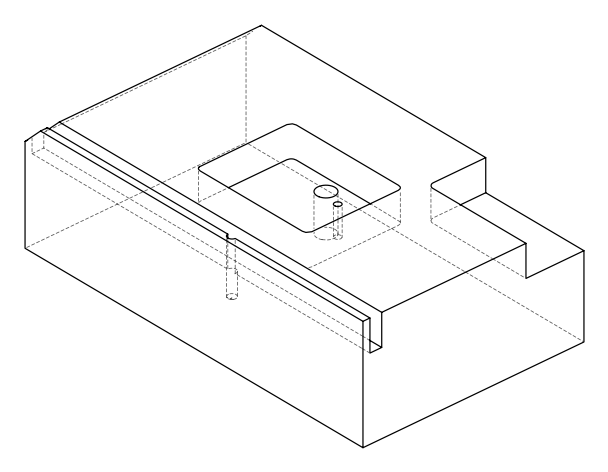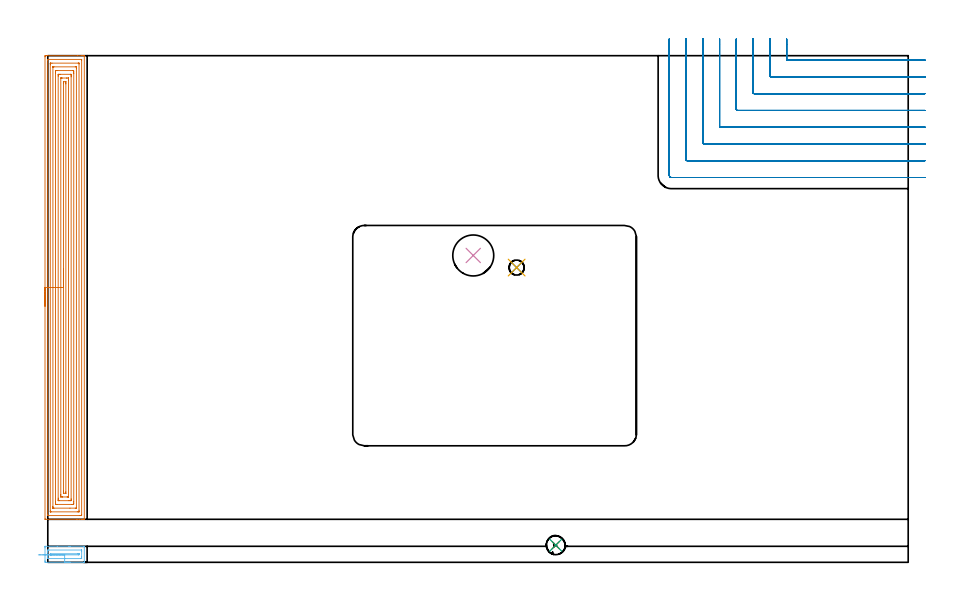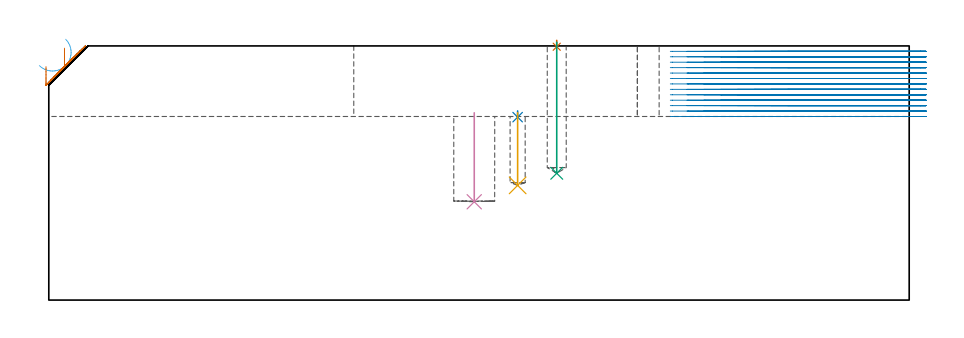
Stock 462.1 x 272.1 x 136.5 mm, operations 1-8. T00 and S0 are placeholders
(PLAN: 10 operations, 5 tool changes, 132.6 min)
(1 SPOT_DRILL | STEP1POCKET | NXT0321_9005460120000 | 0.03 min | 1 mm3)
(2 SPOT_DRILL_1 | STEP1POCKET_2 | NXT0321_9005460120000 | 0.04 min | 4153 mm3)
(3 DRILL_BLIND_HOLE_INTO_CENTER | STEP1POCKET | UGT0301_215 | 0.28 min | 5390 mm3)
(4 INDEXABLE_INSERT_DRILL_BLIND_HOLE_FROM_SOLID | STEP1POCKET_1 | NXT0302_015 | 0.2 min | 31671 mm3)
(5 DRILL_BLIND_HOLE_INTO_CENTER_1 | STEP1POCKET_2 | NXT0301_052 | 0.17 min | 1872 mm3)
(6 AREA_MILL | FG_CHAMFER_SURFACE | UGT0205_001 | 0.87 min | 3694 mm3)
(7 AREA_MILL_1 | FG_CHAMFER_SURFACE_1 | UGT0205_001 | 16.23 min | 56532 mm3)
(8 MILL_CORNER_NOTCH_RECTANGULAR | CORNER_NOTCH_RECTANGULAR | NXT0201_011 | Follow Part, ap 3, ae 75% | 33.95 min | 363038 mm3)
(9 MILL_RECTANGULAR_POCKET | POCKET_RECTANGULAR_STRAIGHT | NXT0201_011 | Follow Part, ap 3, ae 75% | 55.37 min | 663159 mm3)
(10 MILL_RECTANGULAR_SLOT | SLOT_RECTANGULAR | NXT0201_011 | Follow Part, ap 3, ae 75% | 25.46 min | 249310 mm3)
(TOOL NXT0321_9005460120000 | NC Spot Drill, 142deg, 12mm, Carbide, Uncoated | D12 PA142 FL30 Z2)
(TOOL UGT0301_215 | Twist Drill 10.2 mm | D10.2 PA118 FL82 Z2)
(TOOL NXT0302_015 | Index. Insert Drill 22mm [880-D2200L25-03] | D22 PA176 FL66 Z2)
(TOOL NXT0301_052 | Carbide Drill 8.1mm [860.1-0810-024A1-MM 2214] | D8.1 PA140 FL47 Z2)
(TOOL UGT0205_001 | Chamfer Mill 20 x 3 x 45 deg. | D20 FL50 Z2)
(TOOL NXT0201_011 | ENDMILL 12mm [2P460-1200-NA 1630] | D12 FL38 Z6)
(OP 1 SPOT_DRILL)
G17 G21 G94 G90
T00 M6
G54
G17 G0 G90 X272.8 Y9.2 S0 M3
G43 Z146.5 H0
G94 G81 G98 Z136.061 F250. R139.5
G80
M5
M2
(OP 2 SPOT_DRILL_1)
G17 G21 G94 G90
T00 M6
G54
G17 G0 G90 X251.8 Y158.3 S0 M3
G43 Z146.5 H0
G94 G81 G98 Z98.251 F250. R101.6
G80
M5
M2
(OP 3 DRILL_BLIND_HOLE_INTO_CENTER)
G17 G21 G94 G90
T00 M6
G54
G17 G0 G90 X272.8 Y9.2 S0 M3
G43 Z146.5 H0
G94 G81 G98 Z68.1 F250. R138.5
G80
M5
M2
(OP 4 INDEXABLE_INSERT_DRILL_BLIND_HOLE_FROM_SOLID)
G17 G21 G94 G90
T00 M6
G54
G17 G0 G90 X228.5 Y164.8 S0 M3
G43 Z146.5 H1
G94 G81 G98 Z52.8 F250. R100.6
G80
M5
M2
(OP 5 DRILL_BLIND_HOLE_INTO_CENTER_1)
G17 G21 G94 G90
T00 M6
G54
G17 G0 G90 X251.8 Y158.3 S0 M3
G43 Z146.5 H1
G94 G81 G98 Z61.6 F250. R100.6
G80
M5
M2
(OP 6 AREA_MILL)
G17 G21 G94 G90
T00 M6
G54
G17 G0 G90 X9.05 Y0. S1061 M3
G43 Z146.5 H0
Z140.087
G94 G1 X9.639 Z139.443 F250.
X10.17 Z138.751
X10.639 Z138.016
X11.042 Z137.242
X11.376 Z136.436
X11.638 Z135.604
X11.827 Z134.752
X11.941 Z133.887
X11.979 Z133.016
X11.941 Z132.144
X11.827 Z131.279
X11.638 Z130.427
X11.376 Z129.595
X11.042 Z128.789
X10.639 Z128.016
X10.17 Z127.28
X9.639 Z126.588
X9.05 Z125.944
X-1.063 Z115.831
X-1.49 Y0.006 Z115.404
X-1.498 Y0.362 Z115.402
X-1.5 Y0.79 Z115.4
Y7.791
X-1.497 Y8.238 Z115.403
X-1.49 Y8.594 Z115.404
X-1.432 Y8.599 Z115.462
X5.09 Y8.6 Z121.985
X11.25 Z128.144
X11.978 Z128.878
X19.244 Z136.143
X19.594 Y8.59 Z136.492
X19.6 Y8.238 Z136.5
Y0.362
X19.594 Y0.01 Z136.492
X19.244 Y0. Z136.142
X11.978 Z128.878
X11.25 Z128.144
X9.05 Z125.944
Y0.002 Z125.945
X9.048 Y0.362 Z125.948
X9.05 Y2. Z125.95
X-0.077 Y2.001 Z116.823
X-0.081 Y2.003 Z116.819
X-0.083 Y2.007 Z116.817
X-0.085 Y2.112 Z116.815
X-0.086 Y2.884 Z116.814
Y5.613
X-0.085 Y6.384 Z116.815
X-0.083 Y6.488 Z116.817
X-0.079 Y6.574 Z116.821
X0.239 Y6.591 Z117.139
X0.465 Y6.598 Z117.365
X0.578 Y6.6 Z117.478
X18.177 Y6.599 Z135.077
X18.18 Y6.597 Z135.08
X18.183 Y6.593 Z135.083
X18.185 Y6.488 Z135.085
X18.186 Y5.716 Z135.086
Y2.987
X18.185 Y2.216 Z135.085
X18.183 Y2.112 Z135.083
X18.179 Y2.025 Z135.079
X17.861 Y2.009 Z134.761
X17.635 Y2.002 Z134.535
X17.522 Y2. Z134.422
X9.05 Z125.95
Y4.
X2.174 Z119.074
X1.57 Y4.003 Z118.47
X1.425 Y4.007 Z118.325
X1.335 Y4.022 Z118.235
X1.333 Y4.039 Z118.233
X1.33 Y4.102 Z118.23
X1.329 Y4.194 Z118.229
X1.331 Y4.305 Z118.231
X1.335 Y4.469 Z118.235
X1.341 Y4.591 Z118.241
X1.57 Y4.6 Z118.47
X15.926 Z132.826
X16.53 Y4.597 Z133.43
X16.675 Y4.593 Z133.575
X16.765 Y4.578 Z133.665
X16.767 Y4.561 Z133.667
X16.77 Y4.498 Z133.67
X16.771 Y4.406 Z133.671
X16.769 Y4.294 Z133.669
X16.764 Y4.13 Z133.664
X16.759 Y4.009 Z133.659
X16.53 Y4. Z133.43
X9.05 Z125.95
X8.407 Z125.361
X7.715 Z124.83
X6.979 Z124.361
X6.205 Z123.958
X5.399 Z123.624
X4.567 Z123.362
X3.715 Z123.173
X2.85 Z123.059
X1.979 Z123.021
X1.107 Z123.059
X0.242 Z123.173
X-0.609 Z123.362
X-1.441 Z123.624
X-2.247 Z123.958
X-3.021 Z124.361
X-3.757 Z124.83
X-4.449 Z125.361
X-5.092 Z125.95
G0 Z146.5
M5
M2
(OP 7 AREA_MILL_1)
G17 G21 G94 G90
T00 M6
G54
G17 G0 G90 X-1.5 Y137.6 S1061 M3
G43 Z146.5 H0
Z125.4
G94 G1 Y137.638 Z124.528 F250.
Y137.752 Z123.664
Y137.941 Z122.812
Y138.203 Z121.98
Y138.537 Z121.174
Y138.94 Z120.4
Y139.408 Z119.664
Y139.94 Z118.972
Y140.529 Z118.329
Y141.172 Z117.74
Y141.864 Z117.208
Y142.6 Z116.74
Y143.374 Z116.337
Y144.18 Z116.003
Y145.012 Z115.741
Y145.864 Z115.552
Y146.728 Z115.438
Y147.6 Z115.4
X-1.499 Y271.468 Z115.401
X-1.496 Y271.902 Z115.402
X-1.492 Y272.09 Z115.406
X-1.07 Y272.095 Z115.828
X-0.448 Y272.1 Z116.45
X15.908 Z132.803
X18.29 Z135.184
X19.017 Z135.917
X19.244 Z136.144
X19.604 Y272.099 Z136.494
X19.6 Y271.915 Z136.5
Y23.285
X19.604 Y23.101 Z136.495
X19.244 Y23.1 Z136.144
X19.017 Z135.917
X18.29 Z135.184
X17.046 Z133.943
X15.65 Z132.545
X-1.065 Z115.833
X-1.33 Y23.102 Z115.568
X-1.492 Y23.11 Z115.406
X-1.499 Y23.274 Z115.399
X-1.5 Y147.6 Z115.4
X-0.086 Z116.814
X-0.085 Y269.679 Z116.815
X-0.08 Y270.072 Z116.82
X-0.079 Y270.089 Z116.821
X-0.045 Y270.092 Z116.855
X0.028 Y270.097 Z116.928
X0.138 Y270.099 Z117.038
X0.276 Y270.1 Z117.176
X18.095 Y270.099 Z134.995
X18.131 Y270.098 Z135.031
X18.168 Y270.094 Z135.068
X18.178 Y270.09 Z135.078
X18.18 Y270.084 Z135.08
X18.183 Y270.052 Z135.083
X18.185 Y269.785 Z135.085
X18.186 Y269.679 Z135.086
X18.185 Y25.627 Z135.085
X18.184 Y25.521 Z135.084
X18.179 Y25.136 Z135.079
X17.814 Y25.109 Z134.714
X17.41 Y25.104 Z134.31
X16.943 Y25.1 Z133.843
X0.005 Z116.905
X-0.031 Y25.102 Z116.869
X-0.068 Y25.106 Z116.832
X-0.078 Y25.11 Z116.822
X-0.08 Y25.116 Z116.82
X-0.083 Y25.148 Z116.817
X-0.086 Y25.415 Z116.814
Y25.521
Y147.6
X1.328 Z118.228
X1.329 Y267.242 Z118.229
X1.33 Y267.89 Z118.23
X1.332 Y268.013 Z118.232
X1.335 Y268.072 Z118.235
X1.34 Y268.091 Z118.24
X1.369 Y268.095 Z118.269
X1.57 Y268.098 Z118.47
X2.244 Y268.1 Z119.144
X16.324 Z133.224
X16.53 Y268.097 Z133.43
X16.735 Y268.092 Z133.635
X16.759 Y268.09 Z133.659
X16.765 Y268.078 Z133.665
X16.768 Y268.038 Z133.668
X16.77 Y267.972 Z133.67
X16.771 Y267.89 Z133.671
Y267.645
Y27.958
X16.77 Y27.309 Z133.67
X16.768 Y27.187 Z133.668
X16.765 Y27.128 Z133.665
X16.76 Y27.109 Z133.66
X16.731 Y27.105 Z133.631
X16.53 Y27.102 Z133.43
X15.856 Y27.1 Z132.756
X1.776 Z118.676
X1.57 Y27.102 Z118.47
X1.365 Y27.108 Z118.265
X1.341 Y27.11 Z118.241
X1.335 Y27.122 Z118.235
X1.332 Y27.162 Z118.232
X1.33 Y27.228 Z118.23
X1.329 Y27.309 Z118.229
X1.328 Y27.555 Z118.228
Y147.6
X2.743 Z119.643
Y265.804
X2.745 Y266.004 Z119.645
X2.747 Y266.075 Z119.647
X2.75 Y266.088 Z119.65
X2.756 Y266.092 Z119.656
X2.782 Y266.096 Z119.682
X2.891 Y266.099 Z119.791
X3.33 Y266.1 Z120.23
X14.77 Z131.67
X15.209 Y266.097 Z132.109
X15.318 Y266.093 Z132.218
X15.342 Y266.09 Z132.242
X15.351 Y266.08 Z132.251
X15.353 Y266.042 Z132.253
X15.355 Y265.952 Z132.255
X15.357 Y265.505 Z132.257
Y265.207
Y29.396
X15.355 Y29.196 Z132.255
X15.353 Y29.125 Z132.253
X15.35 Y29.112 Z132.25
X15.344 Y29.108 Z132.244
X15.318 Y29.104 Z132.218
X15.209 Y29.101 Z132.109
X14.77 Y29.1 Z131.67
X11.91 Z128.81
X3.33 Z120.23
X2.891 Y29.103 Z119.791
X2.782 Y29.107 Z119.682
X2.758 Y29.11 Z119.658
X2.749 Y29.12 Z119.649
X2.747 Y29.158 Z119.647
X2.745 Y29.248 Z119.645
X2.743 Y29.695 Z119.643
Y29.993
Y147.6
X4.157 Z121.057
Y262.579
X4.16 Y263.419 Z121.06
X4.161 Y263.468 Z121.061
X4.21 Y264.09 Z121.11
X4.424 Y264.096 Z121.324
X5.09 Y264.099 Z121.99
X5.3 Y264.1 Z122.2
X13.221 Y264.099 Z130.121
X13.89 Y264.09 Z130.79
X13.938 Y263.419 Z130.838
X13.941 Y263.367 Z130.841
X13.943 Y262.524 Z130.843
Y262.47
Y32.621
X13.94 Y31.781 Z130.84
X13.939 Y31.732 Z130.839
X13.89 Y31.11 Z130.79
X13.676 Y31.104 Z130.576
X13.01 Y31.101 Z129.91
X12.8 Y31.1 Z129.7
X4.879 Y31.101 Z121.779
X4.21 Y31.11 Z121.11
X4.162 Y31.781 Z121.062
X4.159 Y31.833 Z121.059
X4.157 Y32.676 Z121.057
Y32.73
Y147.6
X5.571 Z122.471
Y261.141
X5.573 Y261.63 Z122.473
X5.576 Y262.031 Z122.476
X5.578 Y262.084 Z122.478
X5.624 Y262.09 Z122.524
X5.739 Y262.094 Z122.639
X5.97 Y262.098 Z122.87
X6.388 Y262.1 Z123.288
X6.85 Z123.75
X12.13 Y262.099 Z129.03
X12.284 Y262.098 Z129.184
X12.407 Y262.095 Z129.307
X12.488 Y262.09 Z129.388
X12.522 Y262.081 Z129.422
X12.523 Y262.035 Z129.423
X12.527 Y261.63 Z129.427
X12.528 Y261.225 Z129.428
X12.529 Y260.736 Z129.429
Y34.059
X12.527 Y33.57 Z129.427
X12.524 Y33.169 Z129.424
X12.522 Y33.116 Z129.422
X12.476 Y33.11 Z129.376
X12.361 Y33.105 Z129.261
X12.13 Y33.102 Z129.03
X11.712 Y33.1 Z128.612
X11.25 Z128.15
X5.97 Z122.87
X5.816 Y33.102 Z122.716
X5.693 Y33.105 Z122.593
X5.611 Y33.11 Z122.511
X5.578 Y33.119 Z122.478
X5.577 Y33.165 Z122.477
X5.573 Y33.57 Z122.473
X5.571 Y33.975 Z122.471
Y34.464
Y147.6
X6.985 Z123.885
X6.986 Y259.841 Z123.886
X6.989 Y260.03 Z123.889
X6.992 Y260.075 Z123.892
X6.995 Y260.09 Z123.895
X7.052 Y260.093 Z123.952
X7.221 Y260.097 Z124.121
X7.476 Y260.1 Z124.376
X7.73 Z124.63
X10.115 Z127.015
X10.37 Z127.27
X10.997 Y260.098 Z127.897
X11.071 Y260.093 Z127.971
X11.096 Y260.091 Z127.996
X11.108 Y259.986 Z128.008
X11.11 Y259.841 Z128.01
X11.114 Y259.085 Z128.014
X11.115 Y258.947 Z128.015
X11.114 Y35.359 Z128.014
X11.111 Y35.17 Z128.011
X11.108 Y35.125 Z128.008
X11.105 Y35.11 Z128.005
X11.048 Y35.107 Z127.948
X10.879 Y35.103 Z127.779
X10.624 Y35.1 Z127.524
X10.37 Z127.27
X7.985 Z124.885
X7.73 Z124.63
X7.103 Y35.102 Z124.003
X7.028 Y35.107 Z123.928
X7.004 Y35.109 Z123.904
X6.992 Y35.214 Z123.892
X6.99 Y35.359 Z123.89
X6.986 Y36.115 Z123.886
X6.985 Y36.253 Z123.885
Y147.6
X8.4 Z125.3
Y257.372
X8.402 Y258.053 Z125.302
X8.403 Y258.078 Z125.303
X8.405 Y258.084 Z125.305
X8.425 Y258.09 Z125.325
X8.517 Y258.097 Z125.417
X8.564 Y258.1 Z125.464
X9.537 Y258.099 Z126.437
X9.63 Y258.094 Z126.53
X9.688 Y258.09 Z126.588
X9.694 Y258.079 Z126.594
X9.696 Y258.053 Z126.596
X9.699 Y257.84 Z126.599
X9.7 Y257.158 Z126.6
Y256.944
Y37.828
X9.698 Y37.147 Z126.598
X9.697 Y37.122 Z126.597
X9.695 Y37.116 Z126.595
X9.675 Y37.11 Z126.575
X9.583 Y37.103 Z126.483
X9.536 Y37.1 Z126.436
X8.563 Y37.101 Z125.463
X8.47 Y37.106 Z125.37
X8.412 Y37.11 Z125.312
X8.406 Y37.121 Z125.306
X8.404 Y37.147 Z125.304
X8.401 Y37.36 Z125.301
X8.4 Y38.042 Z125.3
X8.399 Y38.256 Z125.299
X8.4 Y147.6 Z125.3
Y148.472 Z125.338
Y149.336 Z125.451
Y150.188 Z125.64
Y151.02 Z125.903
Y151.826 Z126.236
Y152.6 Z126.639
Y153.336 Z127.108
Y154.028 Z127.639
Y154.671 Z128.228
Y155.26 Z128.872
Y155.791 Z129.564
Y156.26 Z130.3
Y156.663 Z131.073
Y156.997 Z131.879
Y157.259 Z132.711
Y157.448 Z133.563
Y157.562 Z134.428
Y157.6 Z135.3
G0 Z146.5
M5
M2
(OP 8 MILL_CORNER_NOTCH_RECTANGULAR)
G17 G21 G94 G90
T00 M6
G54
G17 G0 G90 X396.8 Y281.1 S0 M3
G43 Z146.5 H1
Z133.585
G94 G1 Y278.1 F250.
Y270.295 F500.
G3 X397.395 Y269.7 R0.6
G1 X468.1
X471.1 F250.
G0 Z146.5
X387.8 Y281.1
Z133.585
G1 Y278.1
Y261.295 F500.
G3 X388.395 Y260.7 R0.6
G1 X468.1
X471.1 F250.
G0 Z146.5
X378.8 Y281.1
Z133.585
G1 Y278.1
Y252.295 F500.
G3 X379.395 Y251.7 R0.6
G1 X468.1
X471.1 F250.
G0 Z146.5
X369.8 Y281.1
Z133.585
G1 Y278.1
Y243.295 F500.
G3 X370.395 Y242.7 R0.6
G1 X468.1
X471.1 F250.
G0 Z146.5
X360.8 Y281.1
Z133.585
G1 Y278.1
Y234.296 F500.
G3 X361.396 Y233.7 R0.6
G1 X468.1
X471.1 F250.
G0 Z146.5
X351.8 Y281.1
Z133.585
G1 Y278.1
Y225.296 F500.
G3 X352.396 Y224.7 R0.6
G1 X468.1
X471.1 F250.
G0 Z146.5
X342.8 Y281.1
Z133.585
G1 Y278.1
Y216.296 F500.
G3 X343.396 Y215.7 R0.6
G1 X468.1
X471.1 F250.
G0 Z146.5
X333.8 Y281.1
Z133.585
G1 Y278.1
Y207.8 F500.
G3 X334.9 Y206.7 R1.1
G1 X468.1
X471.1 F250.
G0 Z146.5
X396.8 Y281.1
Z130.669
G1 Y278.1
Y270.294 F500.
G3 X397.394 Y269.7 R0.6
G1 X468.1
X471.1 F250.
G0 Z146.5
X387.8 Y281.1
Z130.669
G1 Y278.1
Y261.295 F500.
G3 X388.395 Y260.7 R0.6
G1 X468.1
X471.1 F250.
G0 Z146.5
X378.8 Y281.1
Z130.669
G1 Y278.1
Y252.295 F500.
G3 X379.395 Y251.7 R0.6
G1 X468.1
X471.1 F250.
G0 Z146.5
X369.8 Y281.1
Z130.669
G1 Y278.1
Y243.295 F500.
G3 X370.395 Y242.7 R0.6
G1 X468.1
X471.1 F250.
G0 Z146.5
X360.8 Y281.1
Z130.669
G1 Y278.1
Y234.296 F500.
G3 X361.396 Y233.7 R0.6
G1 X468.1
X471.1 F250.
G0 Z146.5
X351.8 Y281.1
Z130.669
G1 Y278.1
Y225.296 F500.
G3 X352.396 Y224.7 R0.6
G1 X468.1
X471.1 F250.
G0 Z146.5
X342.8 Y281.1
Z130.669
G1 Y278.1
Y216.296 F500.
G3 X343.396 Y215.7 R0.6
G1 X468.1
X471.1 F250.
G0 Z146.5
X333.8 Y281.1
Z130.669
G1 Y278.1
Y207.8 F500.
G3 X334.9 Y206.7 R1.1
G1 X468.1
X471.1 F250.
G0 Z146.5
X396.8 Y281.1
Z127.754
G1 Y278.1
Y270.294 F500.
G3 X397.394 Y269.7 R0.6
G1 X468.1
X471.1 F250.
G0 Z146.5
X387.8 Y281.1
Z127.754
G1 Y278.1
Y261.295 F500.
G3 X388.395 Y260.7 R0.6
G1 X468.1
X471.1 F250.
G0 Z146.5
X378.8 Y281.1
Z127.754
G1 Y278.1
Y252.295 F500.
G3 X379.395 Y251.7 R0.6
G1 X468.1
X471.1 F250.
G0 Z146.5
X369.8 Y281.1
Z127.754
G1 Y278.1
Y243.295 F500.
G3 X370.395 Y242.7 R0.6
G1 X468.1
X471.1 F250.
G0 Z146.5
X360.8 Y281.1
Z127.754
G1 Y278.1
Y234.296 F500.
G3 X361.396 Y233.7 R0.6
G1 X468.1
X471.1 F250.
G0 Z146.5
X351.8 Y281.1
Z127.754
G1 Y278.1
Y225.296 F500.
G3 X352.396 Y224.7 R0.6
G1 X468.1
X471.1 F250.
G0 Z146.5
X342.8 Y281.1
Z127.754
G1 Y278.1
Y216.296 F500.
G3 X343.396 Y215.7 R0.6
G1 X468.1
X471.1 F250.
G0 Z146.5
X333.8 Y281.1
Z127.754
G1 Y278.1
Y207.8 F500.
G3 X334.9 Y206.7 R1.1
G1 X468.1
X471.1 F250.
G0 Z146.5
X396.8 Y281.1
Z124.838
G1 Y278.1
Y270.294 F500.
G3 X397.394 Y269.7 R0.6
G1 X468.1
X471.1 F250.
G0 Z146.5
X387.8 Y281.1
Z124.838
G1 Y278.1
Y261.295 F500.
G3 X388.395 Y260.7 R0.6
G1 X468.1
X471.1 F250.
G0 Z146.5
X378.8 Y281.1
Z124.838
G1 Y278.1
Y252.295 F500.
G3 X379.395 Y251.7 R0.6
G1 X468.1
X471.1 F250.
G0 Z146.5
X369.8 Y281.1
Z124.838
G1 Y278.1
Y243.295 F500.
G3 X370.395 Y242.7 R0.6
G1 X468.1
X471.1 F250.
G0 Z146.5
X360.8 Y281.1
Z124.838
G1 Y278.1
Y234.296 F500.
G3 X361.396 Y233.7 R0.6
G1 X468.1
X471.1 F250.
G0 Z146.5
X351.8 Y281.1
Z124.838
G1 Y278.1
Y225.296 F500.
G3 X352.396 Y224.7 R0.6
G1 X468.1
X471.1 F250.
G0 Z146.5
X342.8 Y281.1
Z124.838
G1 Y278.1
Y216.296 F500.
G3 X343.396 Y215.7 R0.6
G1 X468.1
X471.1 F250.
G0 Z146.5
X333.8 Y281.1
Z124.838
G1 Y278.1
Y207.8 F500.
G3 X334.9 Y206.7 R1.1
G1 X468.1
X471.1 F250.
G0 Z146.5
X396.8 Y281.1
Z121.923
G1 Y278.1
Y270.294 F500.
G3 X397.394 Y269.7 R0.6
G1 X468.1
X471.1 F250.
G0 Z146.5
X387.8 Y281.1
Z121.923
G1 Y278.1
Y261.295 F500.
G3 X388.395 Y260.7 R0.6
G1 X468.1
X471.1 F250.
G0 Z146.5
X378.8 Y281.1
Z121.923
G1 Y278.1
Y252.295 F500.
G3 X379.395 Y251.7 R0.6
G1 X468.1
X471.1 F250.
G0 Z146.5
X369.8 Y281.1
Z121.923
G1 Y278.1
Y243.295 F500.
G3 X370.395 Y242.7 R0.6
G1 X468.1
X471.1 F250.
G0 Z146.5
X360.8 Y281.1
Z121.923
G1 Y278.1
Y234.296 F500.
G3 X361.396 Y233.7 R0.6
G1 X468.1
X471.1 F250.
G0 Z146.5
X351.8 Y281.1
Z121.923
G1 Y278.1
Y225.296 F500.
G3 X352.396 Y224.7 R0.6
G1 X468.1
X471.1 F250.
G0 Z146.5
X342.8 Y281.1
Z121.923
G1 Y278.1
Y216.296 F500.
G3 X343.396 Y215.7 R0.6
G1 X468.1
X471.1 F250.
G0 Z146.5
X333.8 Y281.1
Z121.923
G1 Y278.1
Y207.8 F500.
G3 X334.9 Y206.7 R1.1
G1 X468.1
X471.1 F250.
G0 Z146.5
X396.8 Y281.1
Z119.008
G1 Y278.1
Y270.294 F500.
G3 X397.394 Y269.7 R0.6
G1 X468.1
X471.1 F250.
G0 Z146.5
X387.8 Y281.1
Z119.008
G1 Y278.1
Y261.295 F500.
G3 X388.395 Y260.7 R0.6
G1 X468.1
X471.1 F250.
G0 Z146.5
X378.8 Y281.1
Z119.008
G1 Y278.1
Y252.295 F500.
G3 X379.395 Y251.7 R0.6
G1 X468.1
X471.1 F250.
G0 Z146.5
X369.8 Y281.1
Z119.008
G1 Y278.1
Y243.295 F500.
G3 X370.395 Y242.7 R0.6
G1 X468.1
X471.1 F250.
G0 Z146.5
X360.8 Y281.1
Z119.008
G1 Y278.1
Y234.296 F500.
G3 X361.396 Y233.7 R0.6
G1 X468.1
X471.1 F250.
G0 Z146.5
X351.8 Y281.1
Z119.008
G1 Y278.1
Y225.296 F500.
G3 X352.396 Y224.7 R0.6
G1 X468.1
X471.1 F250.
G0 Z146.5
X342.8 Y281.1
Z119.008
G1 Y278.1
Y216.296 F500.
G3 X343.396 Y215.7 R0.6
G1 X468.1
X471.1 F250.
G0 Z146.5
X333.8 Y281.1
Z119.008
G1 Y278.1
Y207.8 F500.
G3 X334.9 Y206.7 R1.1
G1 X468.1
X471.1 F250.
G0 Z146.5
X396.8 Y281.1
Z116.092
G1 Y278.1
Y270.294 F500.
G3 X397.394 Y269.7 R0.6
G1 X468.1
X471.1 F250.
G0 Z146.5
X387.8 Y281.1
Z116.092
G1 Y278.1
Y261.295 F500.
G3 X388.395 Y260.7 R0.6
G1 X468.1
X471.1 F250.
G0 Z146.5
X378.8 Y281.1
Z116.092
G1 Y278.1
Y252.295 F500.
G3 X379.395 Y251.7 R0.6
G1 X468.1
X471.1 F250.
G0 Z146.5
X369.8 Y281.1
Z116.092
G1 Y278.1
Y243.295 F500.
G3 X370.395 Y242.7 R0.6
G1 X468.1
X471.1 F250.
G0 Z146.5
X360.8 Y281.1
Z116.092
G1 Y278.1
Y234.296 F500.
G3 X361.396 Y233.7 R0.6
G1 X468.1
X471.1 F250.
G0 Z146.5
X351.8 Y281.1
Z116.092
G1 Y278.1
Y225.296 F500.
G3 X352.396 Y224.7 R0.6
G1 X468.1
X471.1 F250.
G0 Z146.5
X342.8 Y281.1
Z116.092
G1 Y278.1
Y216.296 F500.
G3 X343.396 Y215.7 R0.6
G1 X468.1
X471.1 F250.
G0 Z146.5
X333.8 Y281.1
Z116.092
G1 Y278.1
Y207.8 F500.
G3 X334.9 Y206.7 R1.1
G1 X468.1
X471.1 F250.
G0 Z146.5
X396.8 Y281.1
Z113.177
G1 Y278.1
Y270.294 F500.
G3 X397.394 Y269.7 R0.6
G1 X468.1
X471.1 F250.
G0 Z146.5
X387.8 Y281.1
Z113.177
G1 Y278.1
Y261.295 F500.
G3 X388.395 Y260.7 R0.6
G1 X468.1
X471.1 F250.
G0 Z146.5
X378.8 Y281.1
Z113.177
G1 Y278.1
Y252.295 F500.
G3 X379.395 Y251.7 R0.6
G1 X468.1
X471.1 F250.
G0 Z146.5
X369.8 Y281.1
Z113.177
G1 Y278.1
Y243.295 F500.
G3 X370.395 Y242.7 R0.6
G1 X468.1
X471.1 F250.
G0 Z146.5
X360.8 Y281.1
Z113.177
G1 Y278.1
Y234.296 F500.
G3 X361.396 Y233.7 R0.6
G1 X468.1
X471.1 F250.
G0 Z146.5
X351.8 Y281.1
Z113.177
G1 Y278.1
Y225.296 F500.
G3 X352.396 Y224.7 R0.6
G1 X468.1
X471.1 F250.
G0 Z146.5
X342.8 Y281.1
Z113.177
G1 Y278.1
Y216.296 F500.
G3 X343.396 Y215.7 R0.6
G1 X468.1
X471.1 F250.
G0 Z146.5
X333.8 Y281.1
Z113.177
G1 Y278.1
Y207.8 F500.
G3 X334.9 Y206.7 R1.1
G1 X468.1
X471.1 F250.
G0 Z146.5
X396.8 Y281.1
Z110.262
G1 Y278.1
Y270.294 F500.
G3 X397.394 Y269.7 R0.6
G1 X468.1
X471.1 F250.
G0 Z146.5
X387.8 Y281.1
Z110.262
G1 Y278.1
Y261.295 F500.
G3 X388.395 Y260.7 R0.6
G1 X468.1
X471.1 F250.
G0 Z146.5
X378.8 Y281.1
Z110.262
G1 Y278.1
Y252.295 F500.
G3 X379.395 Y251.7 R0.6
G1 X468.1
X471.1 F250.
G0 Z146.5
X369.8 Y281.1
Z110.262
G1 Y278.1
Y243.295 F500.
G3 X370.395 Y242.7 R0.6
G1 X468.1
X471.1 F250.
G0 Z146.5
X360.8 Y281.1
Z110.262
G1 Y278.1
Y234.296 F500.
G3 X361.396 Y233.7 R0.6
G1 X468.1
X471.1 F250.
G0 Z146.5
X351.8 Y281.1
Z110.262
G1 Y278.1
Y225.296 F500.
G3 X352.396 Y224.7 R0.6
G1 X468.1
X471.1 F250.
G0 Z146.5
X342.8 Y281.1
Z110.262
G1 Y278.1
Y216.296 F500.
G3 X343.396 Y215.7 R0.6
G1 X468.1
X471.1 F250.
G0 Z146.5
X333.8 Y281.1
Z110.262
G1 Y278.1
Y207.8 F500.
G3 X334.9 Y206.7 R1.1
G1 X468.1
X471.1 F250.
G0 Z146.5
X396.8 Y281.1
Z107.346
G1 Y278.1
Y270.294 F500.
G3 X397.394 Y269.7 R0.6
G1 X468.1
X471.1 F250.
G0 Z146.5
X387.8 Y281.1
Z107.346
G1 Y278.1
Y261.295 F500.
G3 X388.395 Y260.7 R0.6
G1 X468.1
X471.1 F250.
G0 Z146.5
X378.8 Y281.1
Z107.346
G1 Y278.1
Y252.295 F500.
G3 X379.395 Y251.7 R0.6
G1 X468.1
X471.1 F250.
G0 Z146.5
X369.8 Y281.1
Z107.346
G1 Y278.1
Y243.295 F500.
G3 X370.395 Y242.7 R0.6
G1 X468.1
X471.1 F250.
G0 Z146.5
X360.8 Y281.1
Z107.346
G1 Y278.1
Y234.296 F500.
G3 X361.396 Y233.7 R0.6
G1 X468.1
X471.1 F250.
G0 Z146.5
X351.8 Y281.1
Z107.346
G1 Y278.1
Y225.296 F500.
G3 X352.396 Y224.7 R0.6
G1 X468.1
X471.1 F250.
G0 Z146.5
X342.8 Y281.1
Z107.346
G1 Y278.1
Y216.296 F500.
G3 X343.396 Y215.7 R0.6
G1 X468.1
X471.1 F250.
G0 Z146.5
X333.8 Y281.1
Z107.346
G1 Y278.1
Y207.8 F500.
G3 X334.9 Y206.7 R1.1
G1 X468.1
X471.1 F250.
G0 Z146.5
X396.8 Y281.1
Z104.431
G1 Y278.1
Y270.294 F500.
G3 X397.394 Y269.7 R0.6
G1 X468.1
X471.1 F250.
G0 Z146.5
X387.8 Y281.1
Z104.431
G1 Y278.1
Y261.295 F500.
G3 X388.395 Y260.7 R0.6
G1 X468.1
X471.1 F250.
G0 Z146.5
X378.8 Y281.1
Z104.431
G1 Y278.1
Y252.295 F500.
G3 X379.395 Y251.7 R0.6
G1 X468.1
X471.1 F250.
G0 Z146.5
X369.8 Y281.1
Z104.431
G1 Y278.1
Y243.295 F500.
G3 X370.395 Y242.7 R0.6
G1 X468.1
X471.1 F250.
G0 Z146.5
X360.8 Y281.1
Z104.431
G1 Y278.1
Y234.296 F500.
G3 X361.396 Y233.7 R0.6
G1 X468.1
X471.1 F250.
G0 Z146.5
X351.8 Y281.1
Z104.431
G1 Y278.1
Y225.296 F500.
G3 X352.396 Y224.7 R0.6
G1 X468.1
X471.1 F250.
G0 Z146.5
X342.8 Y281.1
Z104.431
G1 Y278.1
Y216.296 F500.
G3 X343.396 Y215.7 R0.6
G1 X468.1
X471.1 F250.
G0 Z146.5
X333.8 Y281.1
Z104.431
G1 Y278.1
Y207.8 F500.
G3 X334.9 Y206.7 R1.1
G1 X468.1
X471.1 F250.
G0 Z146.5
X396.8 Y281.1
Z101.515
G1 Y278.1
Y270.294 F500.
G3 X397.394 Y269.7 R0.6
G1 X468.1
X471.1 F250.
G0 Z146.5
X387.8 Y281.1
Z101.515
G1 Y278.1
Y261.295 F500.
G3 X388.395 Y260.7 R0.6
G1 X468.1
X471.1 F250.
G0 Z146.5
X378.8 Y281.1
Z101.515
G1 Y278.1
Y252.295 F500.
G3 X379.395 Y251.7 R0.6
G1 X468.1
X471.1 F250.
G0 Z146.5
X369.8 Y281.1
Z101.515
G1 Y278.1
Y243.295 F500.
G3 X370.395 Y242.7 R0.6
G1 X468.1
X471.1 F250.
G0 Z146.5
X360.8 Y281.1
Z101.515
G1 Y278.1
Y234.296 F500.
G3 X361.396 Y233.7 R0.6
G1 X468.1
X471.1 F250.
G0 Z146.5
X351.8 Y281.1
Z101.515
G1 Y278.1
Y225.296 F500.
G3 X352.396 Y224.7 R0.6
G1 X468.1
X471.1 F250.
G0 Z146.5
X342.8 Y281.1
Z101.515
G1 Y278.1
Y216.296 F500.
G3 X343.396 Y215.7 R0.6
G1 X468.1
X471.1 F250.
G0 Z146.5
X333.8 Y281.1
Z101.515
G1 Y278.1
Y207.8 F500.
G3 X334.9 Y206.7 R1.1
G1 X468.1
X471.1 F250.
G0 Z146.5
X396.8 Y281.1
Z98.6
G1 Y278.1
Y270.294 F500.
G3 X397.394 Y269.7 R0.6
G1 X468.1
X471.1 F250.
G0 Z146.5
X387.8 Y281.1
Z98.6
G1 Y278.1
Y261.295 F500.
G3 X388.395 Y260.7 R0.6
G1 X468.1
X471.1 F250.
G0 Z146.5
X378.8 Y281.1
Z98.6
G1 Y278.1
Y252.295 F500.
G3 X379.395 Y251.7 R0.6
G1 X468.1
X471.1 F250.
G0 Z146.5
X369.8 Y281.1
Z98.6
G1 Y278.1
Y243.295 F500.
G3 X370.395 Y242.7 R0.6
G1 X468.1
X471.1 F250.
G0 Z146.5
X360.8 Y281.1
Z98.6
G1 Y278.1
Y234.296 F500.
G3 X361.396 Y233.7 R0.6
G1 X468.1
X471.1 F250.
G0 Z146.5
X351.8 Y281.1
Z98.6
G1 Y278.1
Y225.296 F500.
G3 X352.396 Y224.7 R0.6
G1 X468.1
X471.1 F250.
G0 Z146.5
X342.8 Y281.1
Z98.6
G1 Y278.1
Y216.296 F500.
G3 X343.396 Y215.7 R0.6
G1 X468.1
X471.1 F250.
G0 Z146.5
X333.8 Y281.1
Z98.6
G1 Y278.1
Y207.8 F500.
G3 X334.9 Y206.7 R1.1
G1 X468.1
X471.1 F250.
G0 Z146.5
M5
M2
